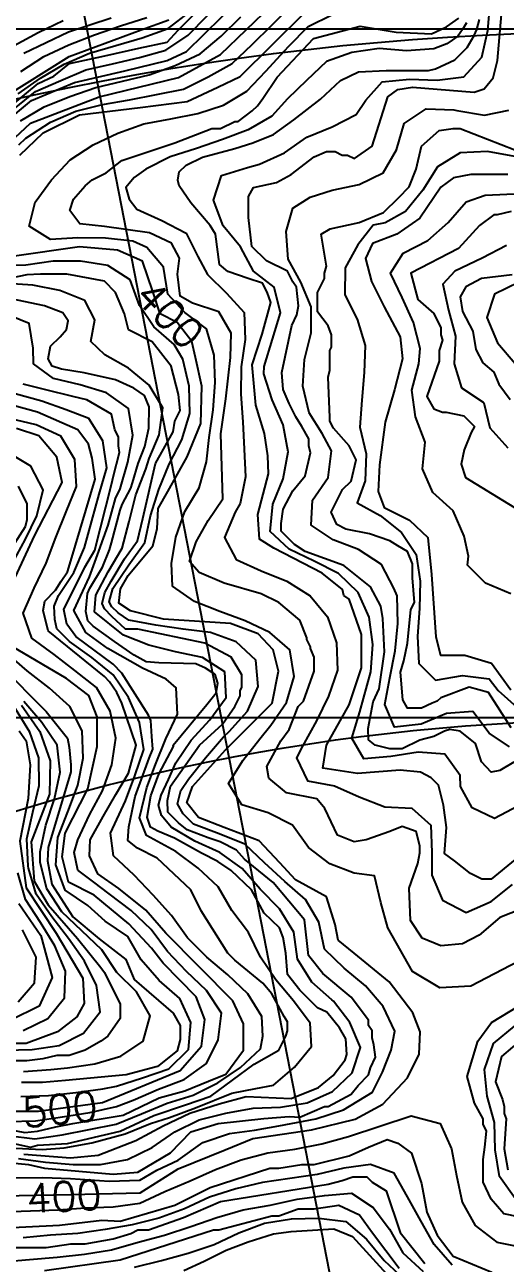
# Model space of a CAD drawing. Header units: millimetres. Extents: x 548366 to 1117317, y 7446967 to 14899125.
# Drawn here: x 553493 to 554191, y 7457623 to 7459421 of the extents above; entities that cross this region are included whole.
import ezdxf
from ezdxf.enums import TextEntityAlignment as Align

# ---------------------------------------------------------------- set-up
doc = ezdxf.new("R2010")
doc.units = ezdxf.units.MM
doc.header["$MEASUREMENT"] = 0
for name, color, linetype in [('CURVA_INTERMEDIÁRIA', 32, 'Continuous'), ('CURVA_MESTRA', 36, 'Continuous'), ('MALHA_TM', 8, 'Continuous'), ('RADIAIS', 222, 'Continuous'), ('TXT_CURVA_MESTRA', 7, 'Continuous')]:
    doc.layers.add(name, color=color, linetype=linetype)
doc.styles.add('ROMANS', font='romans.shx')

msp = doc.modelspace()

# ---------------------------------------------------------------- linework, layer by layer
at = {"layer": 'CURVA_INTERMEDIÁRIA'}
for points, elevation in [([(553461.7, 7459276.6), (553502.7, 7459311.1), (553565.4, 7459337.3), (553638.4, 7459354), (553699.9, 7459369.3), (553728.1, 7459382.1), (553830.6, 7459483.2)], 440), ([(553421.6, 7459260.7), (553512.4, 7459335.9), (553535.1, 7459346.2), (553557.9, 7459364.7), (553609.4, 7459376.1), (553658.5, 7459386.9), (553699.7, 7459395.9), (553715.7, 7459413.2), (553765.8, 7459463.5)], 460), ([(553427, 7459208.8), (553501.2, 7459277.9), (553600.9, 7459316.2), (553716.1, 7459344.4), (553777.5, 7459377.6), (553851.7, 7459449.3)], 420), ([(553484.5, 7459246.6), (553494.8, 7459256.1), (553530.3, 7459279.7), (553567, 7459295.5), (553605.8, 7459305.2), (553645.1, 7459312.2), (553684.4, 7459319.9), (553723.6, 7459327.4), (553759.3, 7459345.5), (553794.2, 7459364.8), (553823.2, 7459392.3), (553851.8, 7459420.3), (553880.2, 7459448.5)], 410), ([(553483.4, 7459320.5), (553516.1, 7459343.5), (553550.4, 7459364), (553586.9, 7459379.7), (553625.2, 7459391.1), (553663.7, 7459402.1), (553701.3, 7459415.6), (553732.8, 7459439.7)], 470), ([(553486.7, 7459281.6), (553521.2, 7459301.8), (553558.3, 7459316.6), (553596, 7459329.9), (553634.9, 7459339.1), (553673.8, 7459348.3), (553711.4, 7459361.8), (553747.6, 7459378.7), (553778.1, 7459404.4), (553806.7, 7459432.3)], 430), ([(553487.3, 7459353.3), (553520.8, 7459375.1), (553557.1, 7459391.8), (553594.3, 7459406.4), (553632.2, 7459419.4), (553670.3, 7459431.4)], 490), ([(554232.9, 7458073), (554140.7, 7458025), (554096, 7458022.7), (554056.1, 7458046.2), (554020.2, 7458109.8), (554010.3, 7458146.6), (554001, 7458185.2), (553971.2, 7458188.9), (553936.2, 7458202.8), (553905, 7458226.3), (553881.7, 7458258.7), (553846.4, 7458276.9), (553808.1, 7458288.3), (553789, 7458319.3), (553809.7, 7458352.8), (553834.3, 7458384.3), (553850.4, 7458403.8), (553872.9, 7458436.8), (553884.4, 7458474.9), (553878.2, 7458513.3), (553848.9, 7458538.6), (553813.3, 7458555.3), (553776.5, 7458569.3), (553739.3, 7458583.8), (553707.4, 7458605.7), (553706.1, 7458638.9), (553712.5, 7458677.2), (553725.5, 7458714.4), (553746.3, 7458748.5), (553757, 7458786.3), (553760.6, 7458821.9), (553766.8, 7458861.7), (553769.5, 7458901.6), (553768, 7458941.4), (553757, 7458979.4), (553725.4, 7459003), (553701, 7459029.9), (553694.4, 7459069.2), (553670.2, 7459097.7), (553649.8, 7459106.6), (553610.1, 7459111.1), (553570.2, 7459111.7), (553530.3, 7459109.2), (553499.2, 7459128.6), (553508.1, 7459163.5), (553531.7, 7459195.6), (553558.9, 7459224.9), (553592.4, 7459246.5), (553628.4, 7459263.5), (553665.9, 7459277.1), (553705.2, 7459284.5), (553744.3, 7459292.2), (553781.5, 7459304.2), (553815.6, 7459324.7), (553842.9, 7459353.7), (553870.1, 7459383), (553876.5, 7459389.8), (553904.5, 7459418.4), (553940, 7459436.1)], 390), ([(554262.7, 7458156.1), (554182.8, 7458124.8), (554152.8, 7458099.2), (554128.6, 7458086.3), (554097.2, 7458083.5), (554070.1, 7458094.9), (554053, 7458120.5), (554051.2, 7458167.5), (554064, 7458203.4), (554066.6, 7458218.7), (554066.6, 7458228.9), (554061.4, 7458249.4), (554041, 7458257.1), (554023.1, 7458249.4), (553988.8, 7458237.4), (553971.6, 7458234.5), (553947.4, 7458244.5), (553928.8, 7458282.9), (553917.4, 7458297.2), (553873.2, 7458305.7), (553847.5, 7458327.1), (553844.7, 7458344.2), (553864.7, 7458381.2), (553877.2, 7458397.8), (553890, 7458431), (553897.7, 7458438.7), (553913.1, 7458482.2), (553913.1, 7458502.7), (553907.9, 7458515.5), (553907.9, 7458518), (553902.8, 7458528.3), (553902.8, 7458530.8), (553892.6, 7458556.4), (553861.9, 7458582), (553836.3, 7458594.8), (553782.6, 7458610.1), (553746.4, 7458625.9), (553732.1, 7458641.5), (553742.1, 7458670), (553759.2, 7458701.4), (553780.6, 7458732.7), (553777.7, 7458826.8), (553784.9, 7458878), (553792, 7458937.9), (553792.8, 7458973.4), (553774.9, 7459004.1), (553736.5, 7459016.9), (553718.6, 7459027.1), (553715, 7459059), (553717.5, 7459082), (553706, 7459103.8), (553674, 7459119.1), (553608.7, 7459128.1), (553572.8, 7459131.9), (553558.7, 7459151.1), (553563.8, 7459167.7), (553580.5, 7459186.9), (553590.7, 7459196), (553611.2, 7459206.2), (553634.2, 7459224.1), (553711, 7459249.7), (553764.7, 7459270.2), (553777.5, 7459270.2), (553797.9, 7459280.4), (553803.1, 7459280.4), (553823.5, 7459295.8), (553831.2, 7459303.4), (553838.9, 7459313.7), (553859.7, 7459344.9), (553912.2, 7459401.2), (553980.1, 7459419.1), (554032.6, 7459410.1), (554083.9, 7459407.6), (554105.5, 7459418), (554123.6, 7459430.6)], 380), ([(554203.3, 7458350.5), (554183.1, 7458338.4), (554170.2, 7458335.6), (554156.4, 7458350.9), (554147.6, 7458377.5), (554125.4, 7458395.2), (554110.1, 7458397.8), (554102.4, 7458395.2), (554087, 7458387.6), (554066.6, 7458382.4), (554041, 7458369.6), (554023.1, 7458369.6), (554002.1, 7458374.9), (553992.4, 7458382.9), (553991.6, 7458399.1), (553998.9, 7458437.8), (554007.7, 7458456.6), (554015.4, 7458510.4), (554012.8, 7458559), (554010.3, 7458576.9), (553994.9, 7458605), (553956.6, 7458635.7), (553900.3, 7458656.2), (553884.9, 7458666.4), (553865.3, 7458685.5), (553865.3, 7458696.8), (553868.5, 7458717.8), (553882.2, 7458744.4), (553900.3, 7458766.2), (553907.9, 7458799.4), (553905.4, 7458809.7), (553905.4, 7458819.9), (553895.2, 7458837.8), (553886.5, 7458851.5), (553876.8, 7458870.9), (553868.5, 7458891.4), (553866.3, 7458916.3), (553880.7, 7458984.2), (553888, 7459000), (553890.5, 7459013), (553887.5, 7459039.9), (553882.4, 7459047.6), (553874.7, 7459063), (553844, 7459078.3), (553822.9, 7459099), (553818, 7459140.9), (553818, 7459171.6), (553825.3, 7459184.9), (553858.4, 7459192.1), (553879.8, 7459203.7), (553913.1, 7459229.2), (553931, 7459236.9), (553943.8, 7459236.9), (553954, 7459231.8), (553961.7, 7459231.8), (553971.9, 7459226.7), (553997.5, 7459244.6), (554020.5, 7459316.2), (554035, 7459327.1), (554056, 7459330.3), (554145.6, 7459323.1), (554160.1, 7459327.9), (554173.1, 7459344), (554179.5, 7459369), (554185.2, 7459435.9)], 340), ([(553460.2, 7459313.7), (553557.5, 7459375.1), (553662.3, 7459413.4), (553702.1, 7459428)], 480), ([(553477.4, 7459391), (553512.7, 7459409.8), (553548.6, 7459427.4)], 510), ([(554134.5, 7459424), (554128.9, 7459414.3), (554121.8, 7459404.2), (554113.9, 7459398.7), (554105.8, 7459393.1), (554087.2, 7459386), (554047.5, 7459383.3), (554007.7, 7459386.7), (553968.2, 7459380.9), (553931.4, 7459367.6), (553902.4, 7459340.1), (553874.6, 7459313.3), (553852, 7459288.2), (553817.5, 7459268.6), (553780.1, 7459254.5), (553742.3, 7459241.3), (553704.3, 7459229), (553668.6, 7459211.2), (553651.8, 7459199.2), (553639.9, 7459184.6), (553644.6, 7459167.8), (553655.7, 7459153.3), (553692.1, 7459136.9), (553727.2, 7459118.3), (553744.3, 7459084.5), (553758.3, 7459058.4), (553785.8, 7459031.4), (553811.4, 7459003.3), (553813.3, 7458963.9), (553807.5, 7458924.4), (553807, 7458884.4), (553809.5, 7458844.5), (553811.8, 7458804.7), (553813.4, 7458764.7), (553805.9, 7458725.7), (553798.4, 7458713.2), (553782.9, 7458676.6), (553800.2, 7458644.6), (553836.5, 7458627.9), (553873.8, 7458613.3), (553907.4, 7458592), (553932.5, 7458561.4), (553945.5, 7458523.7), (553947.3, 7458483.9), (553934.3, 7458446.1), (553916.8, 7458410.2), (553896.2, 7458373.3), (553887.5, 7458356.7), (553903.4, 7458323), (553942.8, 7458316.1), (553978.8, 7458299.8), (554015.7, 7458285.6), (554055.2, 7458283.3), (554082.6, 7458258.8), (554084.3, 7458219.1), (554084.3, 7458186.4), (554099.9, 7458150.1), (554134.1, 7458132.1), (554170.2, 7458147.8), (554201.3, 7458172.9)], 370), ([(554205.1, 7458208.8), (554170.3, 7458180.6), (554156.8, 7458180.6), (554140.1, 7458188.7), (554116.9, 7458206.9), (554102.4, 7458217.5), (554105.4, 7458255.3), (554101, 7458287.9), (554094.1, 7458316.7), (554083.4, 7458327.4), (554067.7, 7458335.6), (554038.2, 7458338.7), (553976.1, 7458333.7), (553925.9, 7458341.5), (553931, 7458374.8), (553964.2, 7458433.6), (553982.1, 7458487.3), (553982.1, 7458535.9), (553964.2, 7458587.1), (553956.6, 7458592.2), (553954.3, 7458601.1), (553924.8, 7458624.9), (553854.5, 7458661.2), (553833.8, 7458674.1), (553831.4, 7458709.9), (553847.1, 7458768.8), (553845.8, 7458795.1), (553841.4, 7458827.6), (553828.6, 7458868.5), (553823.5, 7458927.4), (553837.6, 7458971.9), (553850.2, 7459017.6), (553845.2, 7459032.7), (553838.3, 7459045.8), (553817.5, 7459052.7), (553788, 7459062.7), (553775.7, 7459072.8), (553769.8, 7459116.7), (553762.1, 7459129.5), (553734.3, 7459162.2), (553717.3, 7459187.3), (553715.4, 7459195.4), (553717.3, 7459207.3), (553727.4, 7459217.3), (553751.2, 7459228.6), (553798.3, 7459241.2), (553824, 7459249.6), (553854.1, 7459261.5), (553883.6, 7459282.8), (553922.6, 7459312.9), (553951.4, 7459339.9), (553977.8, 7459352.4), (554018, 7459354.6), (554079.4, 7459354.6), (554089.6, 7459357.2), (554117.7, 7459370), (554135.6, 7459387.9), (554145.6, 7459405.5), (554149.5, 7459414), (554153.5, 7459428.8)], 360), ([(554196.8, 7458372.6), (554167.6, 7458392.3), (554143.8, 7458423.8), (554105.6, 7458421), (554068.9, 7458405.7), (554030.1, 7458401), (554015.8, 7458433.9), (554023.4, 7458472.9), (554031.1, 7458512), (554034.6, 7458551.8), (554033.8, 7458591.7), (554029.2, 7458602.8), (554010.9, 7458637.3), (553977.9, 7458659), (553940.8, 7458673.2), (553908.7, 7458694.3), (553911, 7458730.7), (553933.5, 7458763.5), (553938.7, 7458802.1), (553924.7, 7458827.5), (553905.8, 7458857.4), (553896.7, 7458896.2), (553899.3, 7458935), (553908.9, 7458973.7), (553908.8, 7459011.4), (553893.9, 7459047.3), (553875.7, 7459080.7), (553872.7, 7459120.6), (553882.2, 7459154.6), (553907.6, 7459170.5), (553939.4, 7459181), (553978.5, 7459188.9), (554013.3, 7459205.9), (554033, 7459239.3), (554044.1, 7459277.7), (554076.1, 7459299), (554115.9, 7459297.6), (554120.3, 7459296.6), (554160.8, 7459289.9), (554196, 7459296.9)], 330), ([(554199.6, 7458400.3), (554166.3, 7458451.5), (554138.2, 7458459.2), (554097.3, 7458443.8), (554092.1, 7458438.7), (554084.5, 7458436.2), (554069.1, 7458428.5), (554048.7, 7458428.5), (554041.9, 7458440.6), (554038.5, 7458481), (554043.5, 7458497.6), (554048.7, 7458523.1), (554053.8, 7458571.8), (554058.9, 7458582), (554056.3, 7458617.8), (554056.3, 7458638.3), (554048.7, 7458656.2), (554034.7, 7458664.3), (554023.1, 7458671.5), (553993.8, 7458681.9), (553959.5, 7458688.7), (553946, 7458695.4), (553938.1, 7458713.4), (553954.4, 7458746), (553966.8, 7458758.5), (553974.5, 7458789.2), (553964.2, 7458809.7), (553941.2, 7458835.3), (553936.1, 7458845.5), (553936.1, 7458850.6), (553933.5, 7458909.5), (553936.1, 7458919.7), (553936.1, 7458947.8), (553938.6, 7458952.9), (553938.6, 7458970.9), (553933.5, 7458983.6), (553918.2, 7459004.1), (553918.2, 7459032.3), (553928.4, 7459052.7), (553928.4, 7459060.4), (553931, 7459070.6), (553923.3, 7459116.7), (553936.5, 7459124.8), (553978.7, 7459133.8), (554014.2, 7459148.4), (554036.1, 7459170.3), (554051.2, 7459185.8), (554061.4, 7459211.3), (554069.1, 7459244.6), (554094.7, 7459267.6), (554115.2, 7459270.2), (554125.4, 7459270.2), (554204.7, 7459239.5)], 320), ([(554204.5, 7459229.9), (554165.2, 7459236.8), (554125.3, 7459235), (554092.3, 7459214.5), (554071, 7459180.9), (554045.8, 7459149.9), (554016.5, 7459133.5), (553999.1, 7459130), (553976.6, 7459101.5), (553958.5, 7459067.9), (553957.6, 7459028.7), (553975.8, 7458993.5), (553987.3, 7458955.5), (553986, 7458915.9), (553982.6, 7458876.1), (553979.8, 7458836.8), (553988.9, 7458798.1), (553987.4, 7458759), (553975.8, 7458726.9), (554009.1, 7458708.3), (554039.9, 7458683.9), (554061.5, 7458651.6), (554067.2, 7458613.1), (554066.1, 7458573.2), (554063.2, 7458533.3), (554065.5, 7458493.4), (554089.7, 7458469.6), (554128.9, 7458476.2), (554167.6, 7458471.3), (554180.7, 7458454.5), (554207.4, 7458430.1)], 310), ([(554198.8, 7458594.9), (554162.2, 7458610.1), (554136.1, 7458636.5), (554137.5, 7458649.6), (554131.1, 7458678.4), (554115, 7458715), (554085.6, 7458741.7), (554070.7, 7458776.1), (554074.4, 7458814.7), (554060.5, 7458851.6), (554055.2, 7458890.3), (554065.3, 7458928.9), (554067.1, 7458951.1), (554057.5, 7458988.8), (554040.9, 7459024.8), (554024.1, 7459060.4), (554042.7, 7459089.4), (554078.2, 7459107.7), (554107.8, 7459133.9), (554134.1, 7459163.8), (554161.7, 7459173.4), (554214.2, 7459176.1)], 290), ([(554199.6, 7459149.9), (554179.1, 7459144.8), (554174, 7459144.8), (554153.5, 7459129.5), (554122.8, 7459096.2), (554053.8, 7459060.4), (554064, 7459022), (554087, 7459001.6), (554097.3, 7458981.1), (554097.3, 7458970.9), (554099.8, 7458963.2), (554094.7, 7458947.8), (554094.7, 7458932.5), (554076.8, 7458881.3), (554087, 7458863.4), (554099.8, 7458858.3), (554104.9, 7458858.3), (554130.5, 7458853.2), (554145.9, 7458837.8), (554141.3, 7458828.9), (554130.9, 7458804), (554126.8, 7458783.1), (554133.3, 7458763.8), (554210.5, 7458716.4)], 280), ([(554192.5, 7459100.3), (554157.1, 7459082), (554117.6, 7459063), (554100.3, 7459044.4), (554108.5, 7459006.7), (554118.5, 7458968.6), (554116.8, 7458928.9), (554127.5, 7458893.6), (554158.8, 7458872.9), (554159.7, 7458872), (554168.2, 7458835.6), (554194.6, 7458806.9)], 270), ([(553479.4, 7457746.8), (553519.3, 7457747.4), (553559.3, 7457746), (553615.5, 7457741.8), (553660.3, 7457743.3), (553684.9, 7457757.8), (553716, 7457772.6), (553751.4, 7457798.3), (553790.5, 7457811.3), (553826.8, 7457816.2), (553862.1, 7457822.1), (553915.6, 7457832.2), (553956.1, 7457845.3), (553998, 7457871.3), (554012.5, 7457900.2), (554025.3, 7457931.9), (554030.4, 7457959.6), (554013.6, 7457995.3), (553987.7, 7458025.7), (553956.9, 7458051.2), (553928.2, 7458078.9), (553919.9, 7458117.9), (553900.9, 7458151), (553870.5, 7458176.9), (553841.3, 7458204.2), (553812.4, 7458231.3), (553775.4, 7458246.3), (553737.9, 7458260.4), (553723.2, 7458275.3), (553714.7, 7458289.6), (553719.9, 7458309), (553730.6, 7458325.5), (553755.5, 7458356.7), (553781.5, 7458387), (553790, 7458394.6), (553816.6, 7458424.4), (553832.1, 7458460), (553828.4, 7458498.6), (553800, 7458525.1), (553762.6, 7458538.5), (553723, 7458543.6), (553683.4, 7458549.2), (553644.1, 7458556.7), (553628.9, 7458567.2), (553619.4, 7458575.9), (553615.5, 7458583.1), (553621.1, 7458602.5), (553644.3, 7458636.7), (553667.5, 7458669.1), (553675.4, 7458708.2), (553687.5, 7458746.1), (553702.6, 7458783.1), (553721, 7458818.5), (553732.5, 7458856.7), (553731.6, 7458896.4), (553722.4, 7458935.4), (553709.9, 7458956.8), (553680.6, 7458982.6), (553659.8, 7459013.3), (553646, 7459050.8), (553613.6, 7459071.3), (553574.2, 7459077.7), (553534.2, 7459077.5), (553494.6, 7459072.1), (553454.9, 7459071.1)], 410), ([(553421.9, 7457773.6), (553498.6, 7457765.9), (553521.6, 7457760.8), (553621.6, 7457752.1), (553657, 7457755), (553704.8, 7457782.9), (553734.3, 7457813.8), (553774.1, 7457825.6), (553840.3, 7457833), (553877.1, 7457835.9), (553892.6, 7457835), (553928.4, 7457850.3), (553933.5, 7457850.3), (553966.8, 7457868.2), (553977, 7457881), (553992.4, 7457896.4), (553994.9, 7457906.6), (554002.6, 7457921.9), (554000, 7457939.8), (553997.5, 7457950.1), (553997.5, 7457960.3), (553992.4, 7457968), (553992.4, 7457975.7), (553966.8, 7458008.9), (553925.8, 7458043.3), (553905.1, 7458069.8), (553899.2, 7458121.2), (553853.6, 7458175.7), (553812.3, 7458209.5), (553800.6, 7458222.7), (553777, 7458234.5), (553759.3, 7458240.4), (553728.9, 7458252), (553716.1, 7458262.2), (553700.7, 7458277.5), (553700.4, 7458294.8), (553704.8, 7458315.4), (553746.8, 7458374.8), (553780, 7458405.5), (553797.9, 7458431), (553805.6, 7458446.4), (553805.6, 7458454.1), (553808.2, 7458459.2), (553808.2, 7458477.1), (553792.8, 7458502.7), (553754.4, 7458523.1), (553657.2, 7458543.6), (553639.3, 7458543.6), (553619.4, 7458561.9), (553608.7, 7458572.9), (553605.3, 7458580.8), (553609.5, 7458596.8), (553618.6, 7458612.9), (553637.8, 7458645.3), (553656.9, 7458671.8), (553664.3, 7458704.1), (553682.8, 7458784.1), (553708.4, 7458830.1), (553711, 7458845.5), (553718.6, 7458860.8), (553716.1, 7458883.9), (553705.8, 7458925.1), (553677.8, 7458960.4), (553643.9, 7458978), (553638, 7459001.5), (553624.8, 7459032.4), (553608.6, 7459048.6), (553554.1, 7459058.9), (553515.8, 7459058.9), (553496.1, 7459057.8), (553470.5, 7459052.7)], 420), ([(554200.7, 7459058.1), (554156.5, 7459052.6), (554133.5, 7459040.6), (554125.2, 7459025.9), (554128.9, 7459004.8), (554143.6, 7458976.3), (554148.2, 7458949.6), (554158.3, 7458930.3), (554174, 7458916.5), (554181.3, 7458899), (554197.9, 7458877)], 260), ([(553491.7, 7457781), (553559.6, 7457775.7), (553599.5, 7457779.7), (553654.1, 7457801), (553694, 7457822.2), (553732.6, 7457840.8), (553775.2, 7457854.1), (553814.5, 7457864.8), (553879.7, 7457862.1), (553919.6, 7457878.1), (553940.9, 7457895.3), (553958.2, 7457917.9), (553960.9, 7457925.9), (553959.5, 7457948.5), (553950.2, 7457964.5), (553931.6, 7457987.1), (553918.2, 7457993.6), (553892.6, 7458019.2), (553874.6, 7458042.2), (553872.1, 7458072.9), (553868.2, 7458095.9), (553863.1, 7458110), (553840.7, 7458131.1), (553822.1, 7458165), (553792.7, 7458193.1), (553773.4, 7458205.9), (553749.8, 7458218.1), (553710.7, 7458239.8), (553686.3, 7458250), (553675.5, 7458255.8), (553671, 7458270.5), (553676.1, 7458301.2), (553687.6, 7458332.9), (553708.8, 7458373.2), (553708.4, 7458374.8), (553757.4, 7458433.9), (553770.9, 7458450.9), (553773.4, 7458464.9), (553769.6, 7458477.7), (553755.5, 7458486.7), (553741.4, 7458493.1), (553687.6, 7458494.4), (553669.4, 7458496), (553652.1, 7458505.6), (553623.3, 7458525.7), (553592.5, 7458547.8), (553584.8, 7458555.4), (553581.6, 7458568.9), (553583.9, 7458595.1), (553587.7, 7458602.8), (553606.1, 7458633.2), (553616.3, 7458658.7), (553618.9, 7458669), (553631.7, 7458716.3), (553634.5, 7458724.6), (553647, 7458748.3), (553649.6, 7458756), (553657.6, 7458784.1), (553667.5, 7458808.7), (553673.3, 7458835.3), (553673.9, 7458866), (553666.8, 7458882.6), (553651.5, 7458893.5), (553624.6, 7458905.6), (553579.1, 7458915.8), (553546.4, 7458921), (553533, 7458925.4), (553527.2, 7458935.7), (553530.4, 7458954.2), (553544.5, 7458967.7), (553553.5, 7458978.5), (553556.1, 7458991.3), (553548.4, 7459002.8), (553521.5, 7459013.1), (553417.7, 7459034.8)], 440), ([(553483.7, 7457774.6), (553523.3, 7457769.6), (553563.2, 7457766.3), (553603.2, 7457766), (553642.3, 7457773.3), (553678.1, 7457790.9), (553710.8, 7457813.6), (553746.4, 7457831.2), (553785.2, 7457840.6), (553824.5, 7457847.9), (553864.4, 7457849.5), (553903.3, 7457855.8), (553939.8, 7457871.9), (553968.3, 7457899.4), (553980.8, 7457936.1), (553965, 7457972.5), (553941.4, 7458003.4), (553939.1, 7458005.4), (553909.8, 7458030.9), (553889, 7458064.1), (553883.7, 7458103.6), (553862.8, 7458137.4), (553835, 7458166.1), (553808.6, 7458196.1), (553776.3, 7458219.2), (553739.8, 7458235.4), (553705.6, 7458256), (553691.5, 7458272.8), (553687.3, 7458288), (553691.2, 7458302.2), (553701.6, 7458325), (553712.3, 7458349.5), (553734.9, 7458382.2), (553761.9, 7458411.7), (553785.4, 7458444.1), (553783.4, 7458481.3), (553751, 7458502.1), (553712, 7458510.4), (553673.4, 7458520.2), (553636.2, 7458534.7), (553594.5, 7458568.4), (553596, 7458593), (553614.3, 7458626.6), (553634.5, 7458660.9), (553644.7, 7458699.6), (553654.4, 7458738.4), (553668.6, 7458775.5), (553673.5, 7458791.1), (553688.3, 7458825.7), (553693.6, 7458865), (553673.6, 7458897.9), (553643.6, 7458922.4), (553609.2, 7458941.9), (553589, 7458961.3), (553594.8, 7458992.4), (553580.2, 7459020.4), (553544, 7459035.1), (553504.8, 7459042.9), (553460, 7459045.7)], 430), ([(553455.1, 7457801.7), (553501.2, 7457791.5), (553511.4, 7457794), (553554.9, 7457796.6), (553631.6, 7457814.5), (553680.3, 7457837.5), (553726.3, 7457852.9), (553763.3, 7457865.2), (553826.1, 7457911.7), (553861.9, 7457932.2), (553872.1, 7457952.6), (553874.7, 7457960.3), (553874.7, 7457973.1), (553869.6, 7457980.8), (553851.7, 7458014), (553838.9, 7458029.4), (553797.9, 7458062.6), (553787.7, 7458072.9), (553749.3, 7458134.3), (553734, 7458165), (553685.4, 7458211), (553656.5, 7458225.4), (553642.9, 7458236.6), (553644, 7458256.2), (553653.3, 7458300.5), (553673.9, 7458356.2), (553678.8, 7458369.3), (553677.7, 7458387.6), (553676.3, 7458410.7), (553672.6, 7458418.3), (553634.2, 7458479.7), (553621.4, 7458492.4), (553567.1, 7458532.6), (553554, 7458550.8), (553549.6, 7458571.9), (553580.3, 7458633.2), (553594.6, 7458658), (553618.9, 7458753.4), (553622.1, 7458766), (553630.7, 7458799.7), (553629.1, 7458809.7), (553629.1, 7458822.5), (553624, 7458832.7), (553618.9, 7458855.7), (553583, 7458876.2), (553562.6, 7458881.3), (553523.4, 7458891.1), (553490.7, 7458899.3)], 460), ([(553470.5, 7457817), (553493.2, 7457812.6), (553511.4, 7457814.5), (553538.2, 7457820.9), (553563, 7457825.8), (553636.1, 7457837.7), (553688.4, 7457862.7), (553725.4, 7457873), (553760, 7457887.1), (553784.8, 7457897.3), (553810.7, 7457932.2), (553810.7, 7457970.5), (553795.4, 7458003.8), (553698, 7458102), (553668.9, 7458135.6), (553629.6, 7458167.1), (553599.3, 7458188.4), (553586.9, 7458214.2), (553588, 7458237.7), (553606.9, 7458271.6), (553625.5, 7458303.4), (553643.6, 7458334.3), (553654.7, 7458374.8), (553634.2, 7458436.2), (553626.5, 7458451.5), (553616.3, 7458466.9), (553608.6, 7458474.5), (553526.8, 7458541.1), (553519.9, 7458570.6), (553522.2, 7458584.2), (553537.6, 7458600.1), (553546.1, 7458613.2), (553555, 7458626.8), (553559.7, 7458642.7), (553595.1, 7458761.3), (553590.7, 7458791.8), (553585.6, 7458812.2), (553570.2, 7458832.7), (553511.4, 7458858.3), (553452.8, 7458874.4)], 480), ([(553468.5, 7457808.2), (553507.7, 7457803.5), (553547.3, 7457809.1), (553586.5, 7457817.1), (553625.7, 7457824.8), (553662.7, 7457839.8), (553699.6, 7457855.1), (553737.8, 7457866.9), (553773.4, 7457884.5), (553806.4, 7457906.8), (553835.3, 7457934.3), (553838.9, 7457952.3), (553837.4, 7457980.9), (553817, 7458013.9), (553788.1, 7458041.6), (553757.5, 7458067.4), (553729.3, 7458095.4), (553706.1, 7458127.9), (553679.3, 7458157.4), (553651.9, 7458186.4), (553622, 7458214.1), (553617.6, 7458247.3), (553639.2, 7458294.1), (553652.8, 7458330.4), (553665.7, 7458368.6), (553659.7, 7458407.7), (553643.7, 7458444), (553621.4, 7458477.1), (553590.2, 7458502.1), (553557.8, 7458525.5), (553539.7, 7458544.1), (553536.9, 7458557.6), (553535.7, 7458577), (553542.2, 7458592.4), (553564.5, 7458625.6), (553580, 7458662), (553590.5, 7458700.6), (553601.3, 7458739.2), (553612.1, 7458777.7), (553606.4, 7458816.8), (553585.9, 7458849.1), (553553.2, 7458861.7), (553517.6, 7458874.6), (553479.1, 7458885.1)], 470), ([(553468.4, 7457828.7), (553508.4, 7457829.3), (553547.9, 7457835.5), (553587.4, 7457841.5), (553626.3, 7457850.4), (553650.5, 7457859.6), (553687.1, 7457875.7), (553724.6, 7457889.4), (553757, 7457912.7), (553774.1, 7457947.2), (553778.6, 7457985.8), (553756.9, 7458018.7), (553728.1, 7458046.4), (553700.5, 7458075.2), (553676.4, 7458107.1), (553647.6, 7458134.9), (553615.7, 7458158.9), (553593.2, 7458176.3), (553570, 7458193.7), (553564.7, 7458219.1), (553570.2, 7458237.4), (553587, 7458273.7), (553605.9, 7458308.9), (553619.5, 7458346.3), (553625.1, 7458385.3), (553616.8, 7458424.4), (553597.1, 7458458.5), (553565.9, 7458483.3), (553535.5, 7458506.8), (553503.5, 7458530.2), (553490.7, 7458566.7), (553506.7, 7458603.1), (553523.9, 7458639.1), (553538.3, 7458676.5), (553553.1, 7458713.6), (553568.1, 7458750.7), (553565.7, 7458789.6), (553545.4, 7458823.6), (553509.7, 7458840.3), (553470.7, 7458849.1)], 490), ([(553475.2, 7458639.4), (553493.9, 7458674.1), (553510.6, 7458708.1), (553519.8, 7458745.9), (553502, 7458780.3), (553468.1, 7458800.5)], 510), ([(553483.3, 7458750.8), (553496.1, 7458725.3), (553496.1, 7458702.2), (553493.5, 7458692), (553462.8, 7458643.4)], 520), ([(553487.4, 7457864.8), (553527.3, 7457866.3), (553567.1, 7457870.5), (553606.5, 7457876), (553626.2, 7457879.7), (553664.2, 7457892.1), (553702, 7457905.2), (553730.6, 7457933.1), (553734.2, 7457972.4), (553718.3, 7458007.1), (553688.2, 7458033.4), (553662.1, 7458063.2), (553642.7, 7458097), (553609.6, 7458119.4), (553584.5, 7458142.1), (553551.9, 7458164.6), (553538.2, 7458201.4), (553541.1, 7458240.8), (553555.8, 7458278), (553569.5, 7458315.6), (553570, 7458316.9), (553577.6, 7458356.1), (553576.6, 7458396), (553558.3, 7458431), (553529, 7458457.9), (553496.5, 7458482.7), (553478.3, 7458498.8)], 510), ([(553458, 7458490.5), (553524.3, 7458424.1), (553554.9, 7458385), (553557.5, 7458372.2), (553560, 7458346.6), (553560, 7458336.4), (553526.8, 7458226.4), (553526, 7458207), (553532.3, 7458173.3), (553562.8, 7458125.5), (553601.3, 7458093.7), (553639.6, 7458064), (553652.1, 7458034.5), (553708.4, 7457985.9), (553718.6, 7457968), (553718.6, 7457947.5), (553714.3, 7457931.4), (553686, 7457908.2), (553640.2, 7457896.5), (553552, 7457888.2), (553519, 7457885.3), (553488.5, 7457885.3)], 520), ([(553488.2, 7458433.3), (553514.9, 7458394.8), (553529.7, 7458352.3), (553528.7, 7458303.9), (553502.2, 7458234.7), (553506.8, 7458177.4), (553527.1, 7458143.3), (553569.6, 7458094.4), (553603.5, 7458052.4), (553608.6, 7458044.7), (553631.6, 7457998.7), (553631.6, 7457978.2), (553613.7, 7457952.6), (553603.5, 7457945), (553580.5, 7457932.2), (553557.5, 7457924.5), (553539.5, 7457924.5), (553519.1, 7457919.4), (553496.1, 7457916.8), (553437.2, 7457916.8)], 540), ([(553491, 7457901.2), (553530.9, 7457904.3), (553555, 7457906.7), (553594.6, 7457912.2), (553632.6, 7457923.5), (553665, 7457945.3), (553675.1, 7457982.2), (553655.3, 7458016.6), (553626.8, 7458044.7), (553605, 7458078), (553575.7, 7458105.2), (553546.8, 7458132.8), (553525.2, 7458166.4), (553515.5, 7458204.5), (553515.3, 7458220.1), (553523.6, 7458259), (553536.4, 7458296.9), (553544.6, 7458335.6), (553539.9, 7458375), (553517.7, 7458407.9), (553491.8, 7458438.4)], 530), ([(553484.9, 7458395.7), (553495.1, 7458381.4), (553501, 7458346.3), (553498, 7458297.6), (553485.8, 7458235.7), (553495.1, 7458168), (553538.8, 7458102), (553577.5, 7458036.7), (553579.2, 7458000.1), (553568.4, 7457980.4), (553540.7, 7457958.6), (553495.1, 7457941.8), (553441.7, 7457941.8)], 560), ([(553490.6, 7457960.7), (553526.4, 7457978.2), (553550.9, 7458008.1), (553552.4, 7458046.9), (553536.7, 7458083.7), (553515.8, 7458117.7), (553493.9, 7458151.1), (553483.1, 7458189.4)], 570), ([(553484.3, 7458145.1), (553516.5, 7458098.5), (553532.8, 7458037.7), (553514, 7457996.1), (553473, 7457975.7)], 580), ([(553483.2, 7458002.1), (553507.1, 7458030), (553509.7, 7458067.2), (553489.8, 7458107)], 590), ([(554205.3, 7457716.6), (554182.6, 7457748.5), (554176, 7457787.5), (554175.1, 7457827.3), (554164.4, 7457865.2), (554160.5, 7457904.2), (554173.9, 7457941.6), (554204.4, 7457967.2)], 410), ([(554233.1, 7457963.4), (554185.5, 7457922.8), (554176.6, 7457886.1), (554186.8, 7457860.5), (554189.4, 7457850.3), (554189.4, 7457840.1), (554191.9, 7457832.4), (554189.4, 7457788.9), (554194.5, 7457758.2)], 420), ([(553461.4, 7457697.5), (553501.4, 7457698.8), (553541.3, 7457700.2), (553581.2, 7457703), (553621.2, 7457704.5), (553660.1, 7457710.1), (553696.5, 7457726.7), (553733.3, 7457742.2), (553769.8, 7457758.7), (553807.2, 7457772.7), (553845.9, 7457782.9), (553885.4, 7457788.6), (553924.6, 7457796.3), (553963, 7457806.6), (554054.4, 7457837), (554096.4, 7457825.6), (554112.6, 7457789.1), (554119.9, 7457750), (554128.2, 7457711.4), (554147.1, 7457677.4), (554178.8, 7457653.6), (554217.5, 7457645.5)], 390), ([(553455.1, 7457673.8), (553543.6, 7457678.1), (553604.9, 7457685.2), (553631.6, 7457684), (553711, 7457707), (553762.1, 7457732.6), (553849.1, 7457760.8), (553861.9, 7457760.8), (553895.2, 7457765.9), (553913.1, 7457765.9), (553964.2, 7457778.7), (553992.4, 7457791.5), (554019.1, 7457802.6), (554034.8, 7457796.9), (554054.8, 7457782.6), (554069, 7457738.5), (554076.8, 7457696.8), (554092.1, 7457663.6), (554115.2, 7457632.9), (554171.5, 7457609.8)], 380), ([(554113.5, 7457619.8), (554087.6, 7457649.9), (554068.1, 7457684.1), (554048.9, 7457719.1), (554029.5, 7457753.7), (553995, 7457765.9), (553956.4, 7457760.6), (553917.6, 7457751.8), (553878, 7457746), (553838.5, 7457740.1), (553799.6, 7457730.6), (553761.5, 7457718.8), (553725.2, 7457702), (553687.7, 7457688.4), (553649, 7457678.4), (553609.7, 7457671.7), (553570.2, 7457665.8), (553530.3, 7457663.4), (553490.5, 7457659.8)], 370), ([(553460.2, 7457645.6), (553524.2, 7457645.6), (553560, 7457650.8), (553580.5, 7457650.8), (553621.4, 7457658.4), (553647, 7457666.1), (553657.2, 7457671.2), (553672.6, 7457671.2), (553723.7, 7457689.1), (553777.5, 7457712.2), (553933.5, 7457737.7), (553954, 7457742.9), (553969.3, 7457748), (553989.8, 7457748), (553997.5, 7457740.3), (554018.1, 7457727.8), (554038, 7457667.4), (554074.2, 7457622.6)], 360), ([(553521.6, 7457612.4), (553631.6, 7457627.7), (553767.2, 7457671.2), (553774.9, 7457671.2), (553851.7, 7457691.7), (553861.9, 7457691.7), (553890, 7457701.9), (553913.1, 7457701.9), (553948.9, 7457707), (553978.9, 7457693.2), (553998.2, 7457667), (554036.6, 7457615.4)], 340), ([(553652.6, 7457617.1), (553691.5, 7457626.6), (553730.1, 7457637.2), (553767.9, 7457650), (553804.1, 7457667), (553841.3, 7457681.1), (553880.5, 7457687.3), (553920.2, 7457688), (553959.5, 7457683.3), (553989.5, 7457657.6), (554015, 7457626.7), (554043.8, 7457599.6)], 330), ([(553723.8, 7457612), (553753.6, 7457626), (553785.5, 7457641.6), (553817.6, 7457653.8), (553854.3, 7457665.5), (553879.9, 7457668.7), (553941.8, 7457672.7), (553968.8, 7457661.4), (554023.1, 7457602.2)], 320)]:
    msp.add_lwpolyline(points, dxfattribs=dict(at, elevation=elevation))
at = {"layer": 'CURVA_MESTRA'}
for points, elevation in [([(554209.8, 7458286.8), (554175.1, 7458268.3), (554142.6, 7458284.1), (554125.8, 7458315), (554125.2, 7458330.9), (554102.9, 7458361.9), (554064.1, 7458364.9), (554024.7, 7458358.5), (553985.2, 7458355.2), (553968.2, 7458385.1), (553979.6, 7458423.4), (553990.4, 7458461.9), (553995.7, 7458481.5), (553998.4, 7458521.3), (553993.3, 7458560.7), (553977, 7458596.5), (553948.5, 7458624), (553913.1, 7458642), (553877.1, 7458659.4), (553849.3, 7458685.4), (553853.5, 7458724.8), (553868.4, 7458761.9), (553875.3, 7458800.7), (553868.3, 7458839.9), (553852.4, 7458876.4), (553840.1, 7458914.2), (553840.5, 7458924.8), (553853, 7458964.5), (553864.2, 7459002.9), (553855.3, 7459040), (553825, 7459063.4), (553806.3, 7459098.3), (553781.1, 7459129.2), (553767.3, 7459166.5), (553778.6, 7459202), (553816.7, 7459213.7), (553833.8, 7459218.5), (553870, 7459235.2), (553902.8, 7459257.9), (553939.2, 7459272.8), (553974.1, 7459290.8), (553988.3, 7459311.3), (554012.2, 7459338.2), (554051.8, 7459342.2), (554091.8, 7459340.4), (554130.7, 7459345.5), (554156.6, 7459374), (554165.3, 7459412.6), (554168.9, 7459452.1)], 350), ([(553477.8, 7459298.7), (553508.7, 7459324), (553545.3, 7459340), (553581.6, 7459355.6), (553620.6, 7459364.3), (553659.6, 7459373.4), (553698, 7459384.3), (553730.3, 7459405.7), (553758.4, 7459434.3)], 450), ([(553485.7, 7459231.4), (553519.7, 7459263.9), (553572.3, 7459290.1), (553660.4, 7459300.9), (553729, 7459309.4), (553773.2, 7459330.3), (553806, 7459345.8), (553852.5, 7459391.9), (553902.2, 7459441.1)], 400), ([(553491.6, 7459379.8), (553556.5, 7459410.7), (553618.4, 7459430.8)], 500), ([(554194.6, 7459203.6), (554140.9, 7459203.6), (554115.8, 7459198.6), (554097.4, 7459185.2), (554066.7, 7459140.2), (554033.2, 7459116.8), (553998, 7459103.4), (553988, 7459081.6), (553996.4, 7459048.1), (554014.8, 7459011.3), (554038.2, 7458967.7), (554041.6, 7458935.9), (554029.9, 7458890.7), (554016.5, 7458843.8), (554008.1, 7458781.9), (554006.4, 7458743.4), (554014.8, 7458719.9), (554051.7, 7458701.5), (554078.5, 7458676.4), (554083.5, 7458622.8), (554090.2, 7458532.4), (554096.9, 7458505.6), (554132.1, 7458505.6), (554170.6, 7458493.9), (554199.1, 7458455.4)], 300), ([(553433.9, 7457720), (553559.7, 7457722.7), (553660.6, 7457724.9), (553715.9, 7457759.8), (553783.9, 7457787.6), (553824, 7457804), (553909.5, 7457816.5), (553972.9, 7457832), (554013.1, 7457853.6), (554048.7, 7457892.2), (554065.7, 7457926.2), (554067.2, 7457958.6), (554056.4, 7457986.5), (554022.4, 7458031.3), (553971.4, 7458073), (553948.1, 7458092), (553943.6, 7458114.7), (553931.2, 7458154.8), (553886.3, 7458179.6), (553863.2, 7458204.3), (553833.2, 7458236.2), (553782.8, 7458255.3), (553745.1, 7458269.9), (553728.5, 7458291.3), (553736.6, 7458314.9), (553784.3, 7458368), (553852.4, 7458436.1), (553861.6, 7458482.4), (553853.9, 7458513.3), (553832.2, 7458536.4), (553791.8, 7458551.7), (553694.4, 7458557.8), (553646.5, 7458570.2), (553629.5, 7458581), (553632.2, 7458602.1), (553643.4, 7458621.2), (553679.2, 7458664.2), (553685.1, 7458689.2), (553686.7, 7458718.5), (553700.6, 7458743.2), (553729, 7458793.7), (553748.5, 7458842.1), (553750.1, 7458896.2), (553740.8, 7458937.9), (553735.7, 7458961), (553714.5, 7458988.9), (553689.8, 7459001.2), (553678.9, 7459033.7), (553664.2, 7459077.8), (553627.9, 7459093.9), (553572.3, 7459098.6), (553474.9, 7459084.7)], 400), ([(554211.1, 7459047.2), (554175.3, 7459029.9), (554164, 7458995.9), (554179.6, 7458959.2), (554205.4, 7458929.1)], 250), ([(553470.3, 7457790.2), (553518.1, 7457787.9), (553550.1, 7457790.1), (553590.3, 7457797.6), (553638.8, 7457810.6), (553675.4, 7457825.6), (553703.4, 7457834.5), (553740.8, 7457848.6), (553793.9, 7457869.8), (553828.4, 7457876.3), (553854.1, 7457881.4), (553884.5, 7457907.3), (553909.5, 7457937.3), (553907.5, 7457971.2), (553883.1, 7458003.6), (553857.5, 7458034.3), (553835.5, 7458067.1), (553818, 7458103), (553793.8, 7458134.8), (553773.7, 7458169.1), (553744.6, 7458196.5), (553712.6, 7458220.5), (553669.7, 7458243.7), (553659.6, 7458269.7), (553670.5, 7458313.3), (553682.8, 7458347.1), (553697.7, 7458384), (553715, 7458420), (553712.9, 7458458), (553698.6, 7458470.8), (553663.9, 7458486.7), (553613.8, 7458515.4), (553581.5, 7458538.7), (553564.1, 7458570.6), (553587.2, 7458619.2), (553600.8, 7458656.8), (553614.2, 7458694.4), (553624.8, 7458733), (553631.4, 7458747.4), (553642.5, 7458785.8), (553649.8, 7458825), (553643.7, 7458863.6), (553611.7, 7458886.5), (553573.5, 7458898.3), (553534.6, 7458907.3), (553505.5, 7458928.9), (553505.1, 7458951.4), (553499.5, 7458987.2), (553462.8, 7459002.4)], 450), ([(553460.8, 7458578.5), (553507.2, 7458678.9), (553547.3, 7458756.2), (553539.6, 7458793.2), (553513.3, 7458824.1), (553480.9, 7458834.9)], 500), ([(553425.1, 7457843.7), (553513.2, 7457843.7), (553606, 7457856.1), (553718.9, 7457902.4), (553749.8, 7457938), (553754.3, 7457976.7), (553741.7, 7458009.4), (553694.1, 7458058.5), (553677.1, 7458080.1), (553644.2, 7458115.5), (553593.7, 7458157), (553556.5, 7458175.9), (553547.2, 7458213), (553551.9, 7458247), (553584.4, 7458311.8), (553598.4, 7458373), (553598.4, 7458416.3), (553586, 7458447.2), (553553.5, 7458471.9), (553474.7, 7458518.2)], 500), ([(553463.9, 7457931.9), (553503.6, 7457933.2), (553542.8, 7457938.9), (553578.5, 7457956.6), (553602.3, 7457987.7), (553597.4, 7458026), (553579.7, 7458061.5), (553556.7, 7458094.2), (553532.4, 7458125.9), (553509.5, 7458158.7), (553498.3, 7458196.3), (553497.9, 7458199.1), (553496.2, 7458238.9), (553504.6, 7458277.8), (553514, 7458316.6), (553513.3, 7458356.5), (553500.3, 7458393.8), (553479.7, 7458427.8)], 550), ([(554247.7, 7457682.6), (554188.7, 7457694.3), (554170.5, 7457715.8), (554158.7, 7457740.3), (554158.7, 7457773.6), (554161.2, 7457791.5), (554163.8, 7457814.5), (554158.7, 7457824.7), (554158.7, 7457832.4), (554145.9, 7457855.4), (554135.6, 7457893.8), (554151, 7457945), (554170.7, 7457972.3), (554211.3, 7457997.1)], 400), ([(553421.6, 7457616), (553460.5, 7457624.9), (553500.1, 7457628.1), (553539.9, 7457631.4), (553579.7, 7457635.7), (553619.2, 7457642), (553657.5, 7457653.2), (553696, 7457663.6), (553734, 7457676.3), (553771.8, 7457689.2), (553810.3, 7457700.1), (553849.6, 7457707.3), (553888.6, 7457715.6), (553928.2, 7457720.9), (553967.3, 7457724.7), (553999, 7457703.5), (554022.6, 7457672.3), (554042.1, 7457637.7), (554071.6, 7457610.7)], 350)]:
    msp.add_lwpolyline(points, dxfattribs=dict(at, elevation=elevation))
at = {"layer": 'MALHA_TM'}
for points in [[(549360, 7459415), (559365, 7459415)], [(549360, 7458415), (559365, 7458415)]]:
    msp.add_lwpolyline(points, dxfattribs=at)
at = {"layer": 'RADIAIS', "linetype": 'Continuous', "ltscale": 2.5}
msp.add_lwpolyline([(553406.4, 7460318.4), (555321, 7450507.1)], dxfattribs=at)
for radius in [4998.2, 3998.6, 2998.9]:
    msp.add_circle((554363.7, 7455412.7), radius, dxfattribs=at)
for p in [(553597.8, 7459337.3), (553693.6, 7458846.7), (553789.3, 7458356.1), (553885, 7457865.6)]:
    msp.add_point(p, dxfattribs=at)

# ---------------------------------------------------------------- texts
at = {"layer": 'TXT_CURVA_MESTRA', "style": 'ROMANS'}
for s, rotation, p in [('400', 314.1965, (553703.3, 7459000.3)), ('500', 5.6632, (553543.9, 7457846.5)), ('400', 3.3174, (553549.9, 7457719.8))]:
    msp.add_text(s, height=42.5, rotation=rotation, dxfattribs=at).set_placement(p, align=Align.MIDDLE)

doc.saveas('drawing.dxf')
